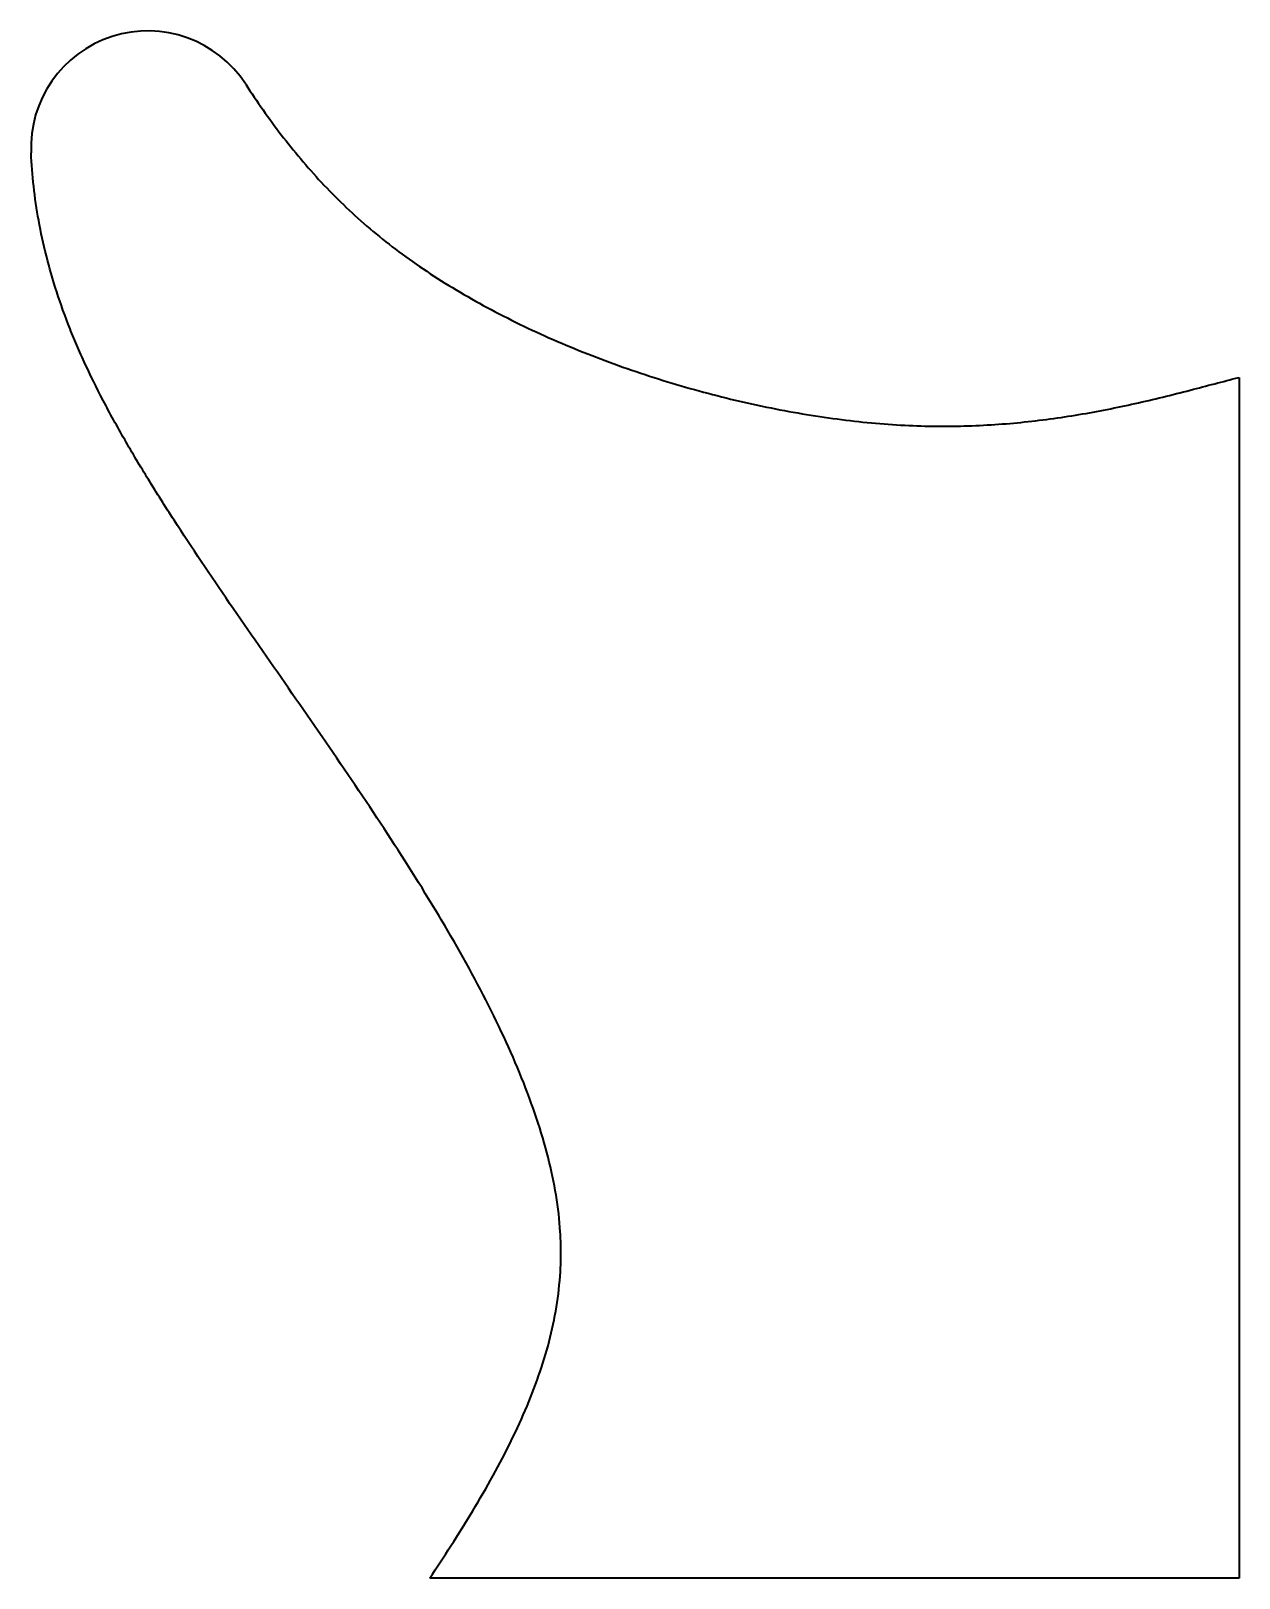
# Model space of a CAD drawing. Header units: millimetres. Extents: x -160 to -5, y 99 to 298.
import ezdxf

# ---------------------------------------------------------------- set-up
doc = ezdxf.new("R2010")
doc.units = ezdxf.units.MM
doc.layers.add('Visible', color=7, linetype='Continuous', lineweight=40)

msp = doc.modelspace()

# ---------------------------------------------------------------- linework, layer by layer
at = {"layer": 'Visible'}
for p, q in [((-5, 253.73), (-5, 99.48)), ((-5, 99.48), (-108.92, 99.48))]:
    msp.add_line(p, q, dxfattribs=at)
msp.add_arc((-145.16, 283.23), 15, 32.9245, 182.5725, dxfattribs=at)
for points, knots in [([(-132.57, 291.39), (-131.13, 289.16), (-128.1, 284.83), (-123.84, 279.74), (-120.07, 275.9), (-117.04, 273.13), (-113.79, 270.49), (-110.28, 267.95), (-106.54, 265.53), (-101.28, 262.47), (-94.26, 258.97), (-85.32, 255.36), (-76.1, 252.37), (-66.81, 250.04), (-57.67, 248.41), (-50.36, 247.66), (-44.81, 247.44), (-39.42, 247.45), (-32.96, 247.86), (-25.53, 248.88), (-18.33, 250.32), (-13.62, 251.48), (-11.26, 252.09), (-9.17, 252.64), (-7.09, 253.18), (-5, 253.73)], [0.1637991, 0.1637991, 0.1637991, 0.1637991, 0.2118514, 0.2599038, 0.2839299, 0.3079561, 0.3319823, 0.3560084, 0.3800346, 0.4040608, 0.4521131, 0.5001655, 0.5482178, 0.5962701, 0.6443225, 0.6923748, 0.716401, 0.7404271, 0.7884795, 0.8365318, 0.8845842, 0.9326365, 0.9326365, 0.9326365, 0.9752567, 0.9752567, 0.9752567, 0.9752567]), ([(-108.92, 99.48), (-108, 100.86), (-105.11, 105.28), (-100.63, 112.65), (-96.22, 121.56), (-93.69, 128.95), (-92.5, 134.88), (-92.13, 138.62), (-92.07, 141.64), (-92.18, 144.69), (-92.63, 148.62), (-93.66, 153.51), (-95.16, 158.55), (-97.07, 163.73), (-100.15, 170.79), (-104.86, 179.83), (-111.56, 190.89), (-118.93, 202.02), (-126.61, 213.12), (-134.24, 224.06), (-140.27, 232.98), (-144.7, 239.96), (-147.8, 245.11), (-150.61, 250.16), (-152.68, 254.3), (-154.16, 257.57), (-155.49, 260.79), (-156.91, 264.74), (-158.24, 269.37), (-159.54, 275.38), (-160.02, 279.73), (-160.14, 282.56)], [0.4137759, 0.4137759, 0.4137759, 0.4137759, 0.4255103, 0.4514906, 0.4774709, 0.5034513, 0.5164414, 0.5294316, 0.5359267, 0.5424218, 0.5554119, 0.5684021, 0.5813923, 0.5943825, 0.6073726, 0.633353, 0.6593333, 0.6853136, 0.711294, 0.7372743, 0.7632546, 0.7762448, 0.789235, 0.8022251, 0.8152153, 0.8217104, 0.8282055, 0.8411956, 0.8541858, 0.867176, 0.8931563, 0.8931563, 0.8931563, 0.8931563])]:
    msp.add_open_spline(points, degree=3, knots=knots, dxfattribs=at)

doc.saveas('drawing.dxf')
